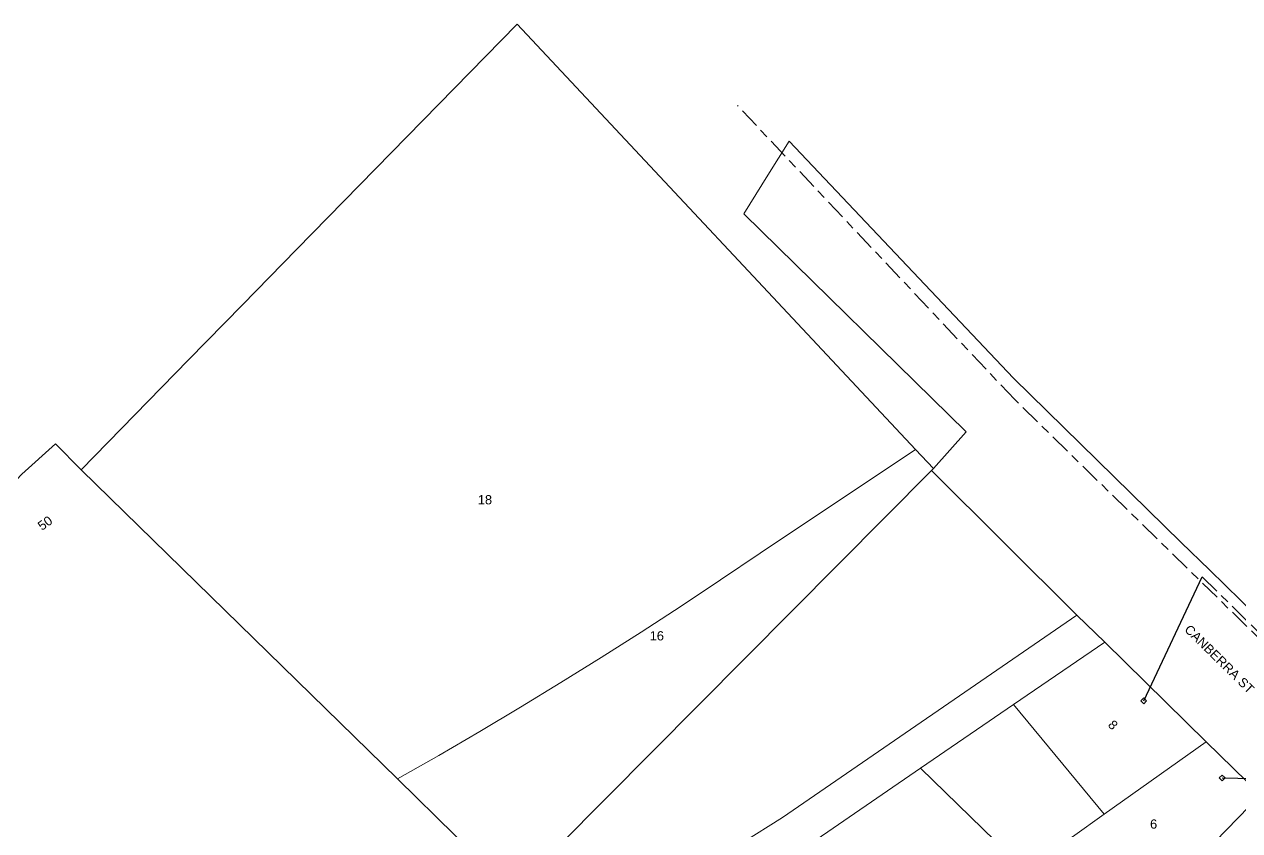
# Model space of a CAD drawing. Header units: metres. Extents: x 305584 to 306382, y 6248516 to 6249160.
# Drawn here: x 305879.7 to 306117.8, y 6248994.2 to 6249152.2 of the extents above; entities that cross this region are included whole.
import ezdxf
from ezdxf.enums import TextEntityAlignment as Align

# ---------------------------------------------------------------- set-up
doc = ezdxf.new("R2010")
doc.units = ezdxf.units.M
doc.linetypes.add('Cable Exist UG', pattern=[8.2, 4, -1.2, 1.8, -1.2])
doc.layers.get('0').update_dxf_attribs({"color": 6})
doc.layers.add('Cadastre Land Parcels_SP_EXT', color=9, linetype='Continuous', lineweight=5)
doc.layers.add('Cadastre Roads_SP_EXT', color=9, linetype='Continuous', lineweight=5)
for name, color, linetype in [('Mains_HV_EXT', 7, 'Continuous'), ('Mains_LV_EXT', 7, 'Continuous'), ('Mains_SL_EXT', 7, 'Continuous'), ('Services_SP_EXT', 7, 'Continuous')]:
    doc.layers.add(name, color=color, linetype=linetype)
doc.layers.get('0').freeze()
doc.styles.get("Standard").update_dxf_attribs({"font": 'arial.ttf'})

# ---------------------------------------------------------------- blocks, each defined once
blk = doc.blocks.new('CCP_EXT')
at = {"flags": 9}
blk.add_attdef('NOTES', text='', height=0.2, dxfattribs=at).set_placement((0, -2), align=Align.MIDDLE_LEFT)
blk.add_wipeout([(0, 0.57), (0.57, 0), (0, -0.57), (-0.57, 0)])
blk.add_lwpolyline([(-0.57, 0), (0, 0.57), (0.57, 0), (0, -0.57), (-0.57, 0)])
at = {"flags": 1}
blk.add_attdef('Z', (0, 0), '', height=0.2, dxfattribs=at)
at = {"flags": 9}
for tag, p in [('CCP_TYPE', (0, 0)), ('CONSTRUCTED_VOLTAGE', (0, -0.2)), ('OPERATING_VOLTAGE', (0, -0.6)), ('ORIENTATION', (0, -0.8)), ('OWNED_BY', (0, -1)), ('STATE', (0, -1.8)), ('NO_PHASES', (0, -0.4)), ('USAGE', (0, -1.2)), ('LEGEND', (0, -1.4)), ('LIFE_SUPPORT', (0, -1.6))]:
    blk.add_attdef(tag, text='', height=0.2, dxfattribs=at).set_placement(p, align=Align.MIDDLE_LEFT)

msp = doc.modelspace()

# ---------------------------------------------------------------- linework, layer by layer
at = {"layer": 'Cadastre Land Parcels_SP_EXT', "linetype": 'Continuous'}
for points in [[(306054.25, 6249068.88), (305976.23, 6249152.22), (305957.73, 6249133.34), (305933, 6249108.06), (305922.44, 6249097.26), (305911.88, 6249086.47), (305901.31, 6249075.66), (305890.84, 6249064.91), (305952.8, 6249004.32), (305960.87, 6249008.93), (305968.9, 6249013.62), (305976.88, 6249018.38), (305984.81, 6249023.21), (305992.7, 6249028.13), (306000.53, 6249033.11), (306008.33, 6249038.17), (306016.07, 6249043.31), (306023.81, 6249048.54), (306054.25, 6249068.88)], [(305897.72, 6248904.49), (305920.79, 6248927.9), (305938.57, 6248945.1), (305939.13, 6248945.63), (305975.37, 6248982.14), (305952.8, 6249004.32), (305890.84, 6249064.91), (305885.79, 6249069.97), (305879.19, 6249064.05), (305867.77, 6249051.97), (305856.05, 6249039.96), (305844.58, 6249028.21), (305832.85, 6249016.18), (305821.44, 6249004.48), (305809.98, 6248992.73), (305797.61, 6248980.09), (305801.53, 6248976.24), (305832.15, 6248946.54), (305867.89, 6248911.73), (305872.51, 6248907.19), (305886.67, 6248893.28), (305897.72, 6248904.49)], [(306057.75, 6249065.14), (306054.25, 6249068.88), (306023.81, 6249048.54), (306016.07, 6249043.31), (306008.33, 6249038.17), (306000.53, 6249033.11), (305992.7, 6249028.13), (305984.81, 6249023.21), (305976.88, 6249018.38), (305968.9, 6249013.62), (305960.87, 6249008.93), (305952.8, 6249004.32), (305975.37, 6248982.14), (306057.4, 6249064.75), (306057.75, 6249065.14)], [(306085.87, 6249036.41), (306057.4, 6249064.75), (305975.37, 6248982.14), (305939.13, 6248945.63), (305947.41, 6248949.94), (305955.67, 6248954.31), (305963.89, 6248958.76), (305972.07, 6248963.27), (305980.21, 6248967.86), (305988.31, 6248972.51), (305996.37, 6248977.22), (306004.4, 6248982.01), (306012.38, 6248986.86), (306020.32, 6248991.78), (306028.22, 6248996.77), (306085.87, 6249036.41)], [(306111.2, 6249011.6), (306091.35, 6249031.09), (306073.48, 6249018.92), (306091.24, 6248997.44), (306111.2, 6249011.6)], [(306091.24, 6248997.44), (306073.48, 6249018.92), (306055.24, 6249006.41), (306069.89, 6248992.16), (306052.51, 6248973.94), (306055.19, 6248971.3), (306072.67, 6248989.16), (306085.01, 6248993), (306091.24, 6248997.44)], [(306121.82, 6249001.2), (306111.2, 6249011.6), (306091.24, 6248997.44), (306085.01, 6248993), (306092.22, 6248985.84), (306099.68, 6248978.38), (306121.82, 6249001.2)], [(306134.66, 6248988.63), (306121.82, 6249001.2), (306099.68, 6248978.38), (306103.15, 6248974.98), (306112.42, 6248965.74), (306134.66, 6248988.63)]]:
    msp.add_lwpolyline(points, close=True, dxfattribs=at)
for points in [[(306032.73, 6248990.96), (306055.24, 6249006.41), (306073.48, 6249018.92), (306091.35, 6249031.09), (306085.87, 6249036.41), (306028.22, 6248996.77), (306020.32, 6248991.78)], [(306069.89, 6248992.16), (306055.24, 6249006.41), (306032.73, 6248990.96)]]:
    msp.add_lwpolyline(points, dxfattribs=at)

# ---------------------------------------------------------------- texts
at = {"layer": 'Cadastre Land Parcels_SP_EXT'}
for s, p in [('18', (305968.52, 6249058.14)), ('16', (306002.18, 6249031.47)), ('6', (306100.2, 6248994.58))]:
    msp.add_text(s, height=1.8, dxfattribs=at).set_placement(p)
for s, rotation, p in [('50', 35.6612, (305883.14, 6249052.91)), ('8', 315.5376, (306091.82, 6249014.76))]:
    msp.add_text(s, height=1.8, rotation=rotation, dxfattribs=at).set_placement(p)
at = {"layer": 'Cadastre Roads_SP_EXT'}
msp.add_text('CANBERRA ST', height=1.8, rotation=315.4099, dxfattribs=at).set_placement((306106.79, 6249033.44))

# ---------------------------------------------------------------- next in the draw order: block references
at = {"layer": 'Services_SP_EXT'}
for p in [(306098.95, 6249019.61), (306114.31, 6249004.51)]:
    msp.add_blockref('CCP_EXT', p, dxfattribs=at)

# ---------------------------------------------------------------- next in the draw order: linework, layer by layer
at = {"layer": 'Cadastre Roads_SP_EXT', "linetype": 'Continuous'}
msp.add_lwpolyline([(306073.48, 6249082.83), (306029.48, 6249129.34), (306025.33, 6249122.62), (306020.65, 6249115.04), (306064.16, 6249072.35), (306057.75, 6249065.14), (306057.4, 6249064.75), (306085.87, 6249036.41), (306091.35, 6249031.09), (306111.2, 6249011.6), (306121.82, 6249001.2), (306134.66, 6248988.63), (306147.2, 6248976.28), (306166.69, 6248957.16), (306174.45, 6248965.04), (306183.91, 6248974.65), (306165.73, 6248992.5), (306152.88, 6249005.11), (306140.05, 6249017.64), (306127.16, 6249030.25), (306111.82, 6249045.27), (306106.3, 6249050.68), (306073.48, 6249082.83)], close=True, dxfattribs=at)
at = {"layer": 'Mains_HV_EXT', "linetype": 'Cable Exist UG'}
msp.add_lwpolyline([(306195.41, 6248959.66), (306073.69, 6249078.65), (306019.39, 6249136.28)], dxfattribs=at)
at = {"layer": 'Mains_LV_EXT', "linetype": 'Cable Exist UG'}
msp.add_lwpolyline([(306110.4, 6249043.92), (306151.5, 6249003.73)], dxfattribs=at)
at = {"layer": 'Mains_SL_EXT', "linetype": 'Cable Exist UG'}
msp.add_lwpolyline([(306110.4, 6249043.92), (306151.5, 6249003.73)], dxfattribs=at)
at = {"layer": 'Services_SP_EXT'}
for points in [[(306098.95, 6249019.61), (306110.4, 6249043.92)], [(306114.31, 6249004.51), (306151.5, 6249003.73)]]:
    msp.add_lwpolyline(points, dxfattribs=at)

doc.saveas('drawing.dxf')
